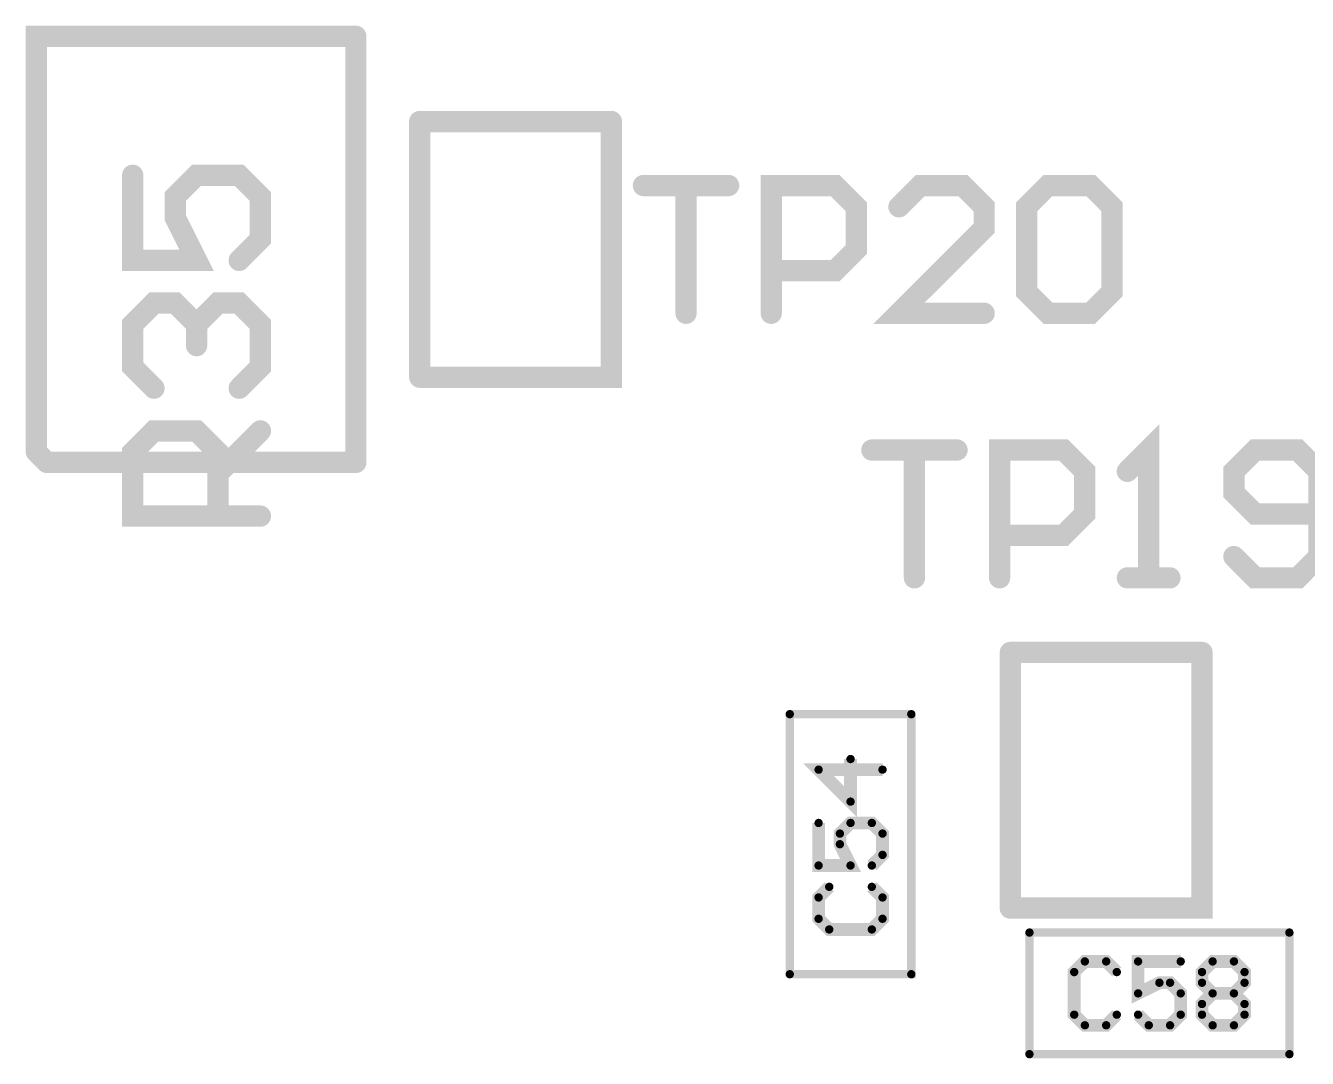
# Model space of a CAD drawing. Extents: x -4.2 to 14.8, y -3.5 to 8.8.
# Drawn here: x 0.005443 to 0.006044, y 0.00342 to 0.003904 of the extents above; entities that cross this region are included whole.
import ezdxf

# ---------------------------------------------------------------- set-up
doc = ezdxf.new("R2010")
doc.units = 0
doc.layers.add('2D_LINE_00', color=1, linetype='CONTINUOUS')

# ---------------------------------------------------------------- blocks, each defined once
blk = doc.blocks.new('SMOOTH_0$00001')
at = {"const_width": 0.00000499}
blk.add_lwpolyline([(-0.00000249, 0, 1), (0.00000249, 0, 1)], format="xyb", close=True, dxfattribs=at)
blk = doc.blocks.new('DRAWING_221')
at = {"layer": '2D_LINE_00', "const_width": 0.00001}
blk.add_lwpolyline([(0, 0), (0.00000501, -0.00000499)], dxfattribs=at)
at = {"layer": '2D_LINE_00'}
for p in [(0, 0), (0.00000501, -0.00000499)]:
    blk.add_blockref('SMOOTH_0$00001', p, dxfattribs=at)
blk = doc.blocks.new('DRAWING_222')
at = {"layer": '2D_LINE_00', "const_width": 0.00001}
blk.add_lwpolyline([(0, 0), (0, 0.00019501), (0.00015, 0.00019501)], dxfattribs=at)
at = {"layer": '2D_LINE_00'}
for p in [(0, 0.00019501), (0.00015, 0.00019501), (0, 0)]:
    blk.add_blockref('SMOOTH_0$00001', p, dxfattribs=at)
blk = doc.blocks.new('DRAWING_223')
at = {"layer": '2D_LINE_00', "const_width": 0.00001}
blk.add_lwpolyline([(0, 0), (0, 0.0002)], dxfattribs=at)
at = {"layer": '2D_LINE_00'}
for p in [(0, 0.0002), (0, 0)]:
    blk.add_blockref('SMOOTH_0$00001', p, dxfattribs=at)
blk = doc.blocks.new('DRAWING_224')
at = {"layer": '2D_LINE_00', "const_width": 0.00001}
blk.add_lwpolyline([(0, 0), (0.00014499, 0)], dxfattribs=at)
at = {"layer": '2D_LINE_00'}
for p in [(0, 0), (0.00014499, 0)]:
    blk.add_blockref('SMOOTH_0$00001', p, dxfattribs=at)
blk = doc.blocks.new('DRAWING_273')
at = {"layer": '2D_LINE_00', "const_width": 0.00001}
blk.add_lwpolyline([(0, 0), (0, 0.00012)], dxfattribs=at)
at = {"layer": '2D_LINE_00'}
for p in [(0, 0.00012), (0, 0)]:
    blk.add_blockref('SMOOTH_0$00001', p, dxfattribs=at)
blk = doc.blocks.new('DRAWING_274')
at = {"layer": '2D_LINE_00', "const_width": 0.00001}
blk.add_lwpolyline([(0, 0), (0.00009, 0), (0.00009, 0.00012)], dxfattribs=at)
at = {"layer": '2D_LINE_00'}
for p in [(0.00009, 0.00012), (0, 0), (0.00009, 0)]:
    blk.add_blockref('SMOOTH_0$00001', p, dxfattribs=at)
blk = doc.blocks.new('DRAWING_275')
at = {"layer": '2D_LINE_00', "const_width": 0.00001}
blk.add_lwpolyline([(0, 0), (0.00009, 0)], dxfattribs=at)
at = {"layer": '2D_LINE_00'}
for p in [(0, 0), (0.00009, 0)]:
    blk.add_blockref('SMOOTH_0$00001', p, dxfattribs=at)
blk = doc.blocks.new('DRAWING_279')
at = {"layer": '2D_LINE_00', "const_width": 0.00001}
blk.add_lwpolyline([(0, 0), (0, 0.00012)], dxfattribs=at)
at = {"layer": '2D_LINE_00'}
for p in [(0, 0.00012), (0, 0)]:
    blk.add_blockref('SMOOTH_0$00001', p, dxfattribs=at)
blk = doc.blocks.new('DRAWING_280')
at = {"layer": '2D_LINE_00', "const_width": 0.00001}
blk.add_lwpolyline([(0, 0), (0.00009, 0), (0.00009, 0.00012)], dxfattribs=at)
at = {"layer": '2D_LINE_00'}
for p in [(0.00009, 0.00012), (0, 0), (0.00009, 0)]:
    blk.add_blockref('SMOOTH_0$00001', p, dxfattribs=at)
blk = doc.blocks.new('DRAWING_281')
at = {"layer": '2D_LINE_00', "const_width": 0.00001}
blk.add_lwpolyline([(0, 0), (0.00009, 0)], dxfattribs=at)
at = {"layer": '2D_LINE_00'}
for p in [(0, 0), (0.00009, 0)]:
    blk.add_blockref('SMOOTH_0$00001', p, dxfattribs=at)
blk = doc.blocks.new('DRAWING_469')
at = {"layer": '2D_LINE_00', "const_width": 0.00001}
blk.add_lwpolyline([(0, 0), (-0.00005997, 0), (-0.00005997, 0.00003), (-0.00004997, 0.00004), (-0.00002997, 0.00004), (-0.00001997, 0.00003), (-0.00001997, 0)], dxfattribs=at)
at = {"layer": '2D_LINE_00'}
for p in [(-0.00004997, 0.00004), (-0.00002997, 0.00004), (-0.00005997, 0.00003), (-0.00001997, 0.00003), (-0.00005997, 0), (-0.00001997, 0), (0, 0)]:
    blk.add_blockref('SMOOTH_0$00001', p, dxfattribs=at)
blk = doc.blocks.new('DRAWING_470')
at = {"layer": '2D_LINE_00', "const_width": 0.00001}
blk.add_lwpolyline([(0, 0), (0.00001997, 0.00002)], dxfattribs=at)
at = {"layer": '2D_LINE_00'}
for p in [(0.00001997, 0.00002), (0, 0)]:
    blk.add_blockref('SMOOTH_0$00001', p, dxfattribs=at)
blk = doc.blocks.new('DRAWING_471')
at = {"layer": '2D_LINE_00', "const_width": 0.00001}
blk.add_lwpolyline([(0, 0), (-0.00001, 0.00001), (-0.00001, 0.00002997), (0, 0.00003997), (0.00001, 0.00003997), (0.00002, 0.00002997), (0.00002, 0.00001997), (0.00002, 0.00002997), (0.00003, 0.00003997), (0.00003997, 0.00003997), (0.00004997, 0.00002997), (0.00004997, 0.00001), (0.00003997, 0)], dxfattribs=at)
at = {"layer": '2D_LINE_00'}
for p in [(0, 0.00003997), (0.00001, 0.00003997), (0.00003, 0.00003997), (0.00003997, 0.00003997), (-0.00001, 0.00002997), (0.00002, 0.00002997), (0.00002, 0.00002997), (0.00004997, 0.00002997), (0.00002, 0.00001997), (-0.00001, 0.00001), (0.00004997, 0.00001), (0, 0), (0.00003997, 0)]:
    blk.add_blockref('SMOOTH_0$00001', p, dxfattribs=at)
blk = doc.blocks.new('DRAWING_472')
at = {"layer": '2D_LINE_00', "const_width": 0.00001}
blk.add_lwpolyline([(0, 0), (0, -0.00003997), (0.00003, -0.00003997), (0.00002, -0.00001997), (0.00002, -0.00001), (0.00003, 0), (0.00004997, 0), (0.00005997, -0.00001), (0.00005997, -0.00002997), (0.00004997, -0.00003997)], dxfattribs=at)
at = {"layer": '2D_LINE_00'}
for p in [(0, 0), (0.00003, 0), (0.00004997, 0), (0.00002, -0.00001), (0.00005997, -0.00001), (0.00002, -0.00001997), (0.00005997, -0.00002997), (0, -0.00003997), (0.00003, -0.00003997), (0.00004997, -0.00003997)]:
    blk.add_blockref('SMOOTH_0$00001', p, dxfattribs=at)
blk = doc.blocks.new('DRAWING_512')
at = {"layer": '2D_LINE_00', "const_width": 0.00001}
blk.add_lwpolyline([(0, 0), (0.00004, 0), (0.00002, 0), (0.00002, -0.00005997)], dxfattribs=at)
at = {"layer": '2D_LINE_00'}
for p in [(0, 0), (0.00002, 0), (0.00004, 0), (0.00002, -0.00005997)]:
    blk.add_blockref('SMOOTH_0$00001', p, dxfattribs=at)
blk = doc.blocks.new('DRAWING_513')
at = {"layer": '2D_LINE_00', "const_width": 0.00001}
blk.add_lwpolyline([(0, 0), (0, 0.00005997), (0.00003, 0.00005997), (0.00004, 0.00004997), (0.00004, 0.00002997), (0.00003, 0.00001997), (0, 0.00001997)], dxfattribs=at)
at = {"layer": '2D_LINE_00'}
for p in [(0, 0.00005997), (0.00003, 0.00005997), (0.00004, 0.00004997), (0.00004, 0.00002997), (0, 0.00001997), (0.00003, 0.00001997), (0, 0)]:
    blk.add_blockref('SMOOTH_0$00001', p, dxfattribs=at)
blk = doc.blocks.new('DRAWING_514')
at = {"layer": '2D_LINE_00', "const_width": 0.00001}
blk.add_lwpolyline([(0, 0), (-0.00004, 0), (0, 0.00003997), (0, 0.00004997), (-0.00001, 0.00005997), (-0.00003, 0.00005997), (-0.00004, 0.00004997)], dxfattribs=at)
at = {"layer": '2D_LINE_00'}
for p in [(-0.00003, 0.00005997), (-0.00001, 0.00005997), (-0.00004, 0.00004997), (0, 0.00004997), (0, 0.00003997), (-0.00004, 0), (0, 0)]:
    blk.add_blockref('SMOOTH_0$00001', p, dxfattribs=at)
blk = doc.blocks.new('DRAWING_515')
at = {"layer": '2D_LINE_00', "const_width": 0.00001}
blk.add_lwpolyline([(0, 0), (0.00001, 0.00001), (0.00002997, 0.00001), (0.00003997, 0), (0.00003997, -0.00003997), (0.00002997, -0.00004997), (0.00001, -0.00004997), (0, -0.00003997), (0, 0)], dxfattribs=at)
at = {"layer": '2D_LINE_00'}
for p in [(0.00001, 0.00001), (0.00002997, 0.00001), (0, 0), (0, 0), (0.00003997, 0), (0, -0.00003997), (0.00003997, -0.00003997), (0.00001, -0.00004997), (0.00002997, -0.00004997)]:
    blk.add_blockref('SMOOTH_0$00001', p, dxfattribs=at)
blk = doc.blocks.new('DRAWING_519')
at = {"layer": '2D_LINE_00', "const_width": 0.00001}
blk.add_lwpolyline([(0, 0), (0.00004, 0), (0.00002, 0), (0.00002, -0.00005997)], dxfattribs=at)
at = {"layer": '2D_LINE_00'}
for p in [(0, 0), (0.00002, 0), (0.00004, 0), (0.00002, -0.00005997)]:
    blk.add_blockref('SMOOTH_0$00001', p, dxfattribs=at)
blk = doc.blocks.new('DRAWING_520')
at = {"layer": '2D_LINE_00', "const_width": 0.00001}
blk.add_lwpolyline([(0, 0), (0, 0.00005997), (0.00003, 0.00005997), (0.00004, 0.00004997), (0.00004, 0.00002997), (0.00003, 0.00001997), (0, 0.00001997)], dxfattribs=at)
at = {"layer": '2D_LINE_00'}
for p in [(0, 0.00005997), (0.00003, 0.00005997), (0.00004, 0.00004997), (0.00004, 0.00002997), (0, 0.00001997), (0.00003, 0.00001997), (0, 0)]:
    blk.add_blockref('SMOOTH_0$00001', p, dxfattribs=at)
blk = doc.blocks.new('DRAWING_521')
at = {"layer": '2D_LINE_00', "const_width": 0.00001}
blk.add_lwpolyline([(0, 0), (0.00002, 0), (0.00001, 0), (0.00001, 0.00005997), (0, 0.00004997)], dxfattribs=at)
at = {"layer": '2D_LINE_00'}
for p in [(0.00001, 0.00005997), (0, 0.00004997), (0, 0), (0.00001, 0), (0.00002, 0)]:
    blk.add_blockref('SMOOTH_0$00001', p, dxfattribs=at)
blk = doc.blocks.new('DRAWING_522')
at = {"layer": '2D_LINE_00', "const_width": 0.00001}
blk.add_lwpolyline([(0, 0), (0.00001, -0.00001), (0.00003, -0.00001), (0.00003997, 0), (0.00003997, 0.00003997), (0.00003, 0.00004997), (0.00001, 0.00004997), (0, 0.00003997), (0, 0.00002997), (0.00001, 0.00001997), (0.00003997, 0.00001997)], dxfattribs=at)
at = {"layer": '2D_LINE_00'}
for p in [(0.00001, 0.00004997), (0.00003, 0.00004997), (0, 0.00003997), (0.00003997, 0.00003997), (0, 0.00002997), (0.00001, 0.00001997), (0.00003997, 0.00001997), (0, 0), (0.00003997, 0), (0.00001, -0.00001), (0.00003, -0.00001)]:
    blk.add_blockref('SMOOTH_0$00001', p, dxfattribs=at)
blk = doc.blocks.new('SMOOTH_0$000003937')
at = {"const_width": 0.00000197}
blk.add_lwpolyline([(-0.00000097, 0, 1), (0.00000097, 0, 1)], format="xyb", close=True, dxfattribs=at)
blk = doc.blocks.new('DRAWING_979')
at = {"layer": '2D_LINE_00', "const_width": 0.00000394}
blk.add_lwpolyline([(0, 0), (0, 0.00005706)], dxfattribs=at)
at = {"layer": '2D_LINE_00'}
for p in [(0, 0.00005706), (0, 0)]:
    blk.add_blockref('SMOOTH_0$000003937', p, dxfattribs=at)
blk = doc.blocks.new('DRAWING_980')
at = {"layer": '2D_LINE_00', "const_width": 0.00000394}
blk.add_lwpolyline([(0, 0), (0, 0.00005706)], dxfattribs=at)
at = {"layer": '2D_LINE_00'}
for p in [(0, 0.00005706), (0, 0)]:
    blk.add_blockref('SMOOTH_0$000003937', p, dxfattribs=at)
blk = doc.blocks.new('DRAWING_981')
at = {"layer": '2D_LINE_00', "const_width": 0.00000394}
blk.add_lwpolyline([(0, 0), (0.00012202, 0)], dxfattribs=at)
at = {"layer": '2D_LINE_00'}
for p in [(0, 0), (0.00012202, 0)]:
    blk.add_blockref('SMOOTH_0$000003937', p, dxfattribs=at)
blk = doc.blocks.new('DRAWING_982')
at = {"layer": '2D_LINE_00', "const_width": 0.00000394}
blk.add_lwpolyline([(0, 0), (0.00012202, 0)], dxfattribs=at)
at = {"layer": '2D_LINE_00'}
for p in [(0, 0), (0.00012202, 0)]:
    blk.add_blockref('SMOOTH_0$000003937', p, dxfattribs=at)
blk = doc.blocks.new('DRAWING_987')
at = {"layer": '2D_LINE_00', "const_width": 0.00000394}
blk.add_lwpolyline([(0, 0), (0.00005706, 0)], dxfattribs=at)
at = {"layer": '2D_LINE_00'}
for p in [(0, 0), (0.00005706, 0)]:
    blk.add_blockref('SMOOTH_0$000003937', p, dxfattribs=at)
blk = doc.blocks.new('DRAWING_988')
at = {"layer": '2D_LINE_00', "const_width": 0.00000394}
blk.add_lwpolyline([(0, 0), (0.00005706, 0), (0.00005706, 0.00012205)], dxfattribs=at)
at = {"layer": '2D_LINE_00'}
for p in [(0.00005706, 0.00012205), (0, 0), (0.00005706, 0)]:
    blk.add_blockref('SMOOTH_0$000003937', p, dxfattribs=at)
blk = doc.blocks.new('DRAWING_989')
at = {"layer": '2D_LINE_00', "const_width": 0.00000394}
blk.add_lwpolyline([(0, 0), (0, 0.00012205)], dxfattribs=at)
at = {"layer": '2D_LINE_00'}
for p in [(0, 0.00012205), (0, 0)]:
    blk.add_blockref('SMOOTH_0$000003937', p, dxfattribs=at)
blk = doc.blocks.new('DRAWING_1337')
at = {"layer": '2D_LINE_00', "const_width": 0.00000601}
blk.add_lwpolyline([(0, 0), (-0.00000499, 0.00000499), (-0.00001499, 0.00000499), (-0.00002, 0), (-0.00002, -0.00002), (-0.00001499, -0.00002499), (-0.00000499, -0.00002499), (0, -0.00002)], dxfattribs=at)
at = {"layer": '2D_LINE_00'}
for p in [(-0.00001499, 0.00000499), (-0.00000499, 0.00000499), (-0.00002, 0), (0, 0), (-0.00002, -0.00002), (0, -0.00002), (-0.00001499, -0.00002499), (-0.00000499, -0.00002499)]:
    blk.add_blockref('SMOOTH_0$000003937', p, dxfattribs=at)
blk = doc.blocks.new('DRAWING_1338')
at = {"layer": '2D_LINE_00', "const_width": 0.00000601}
blk.add_lwpolyline([(0, 0), (-0.00002, 0), (-0.00002, -0.00001499), (-0.00001, -0.00001), (-0.00000499, -0.00001), (0, -0.00001499), (0, -0.00002499), (-0.00000499, -0.00002997), (-0.00001499, -0.00002997), (-0.00002, -0.00002499)], dxfattribs=at)
at = {"layer": '2D_LINE_00'}
for p in [(-0.00002, 0), (0, 0), (-0.00001, -0.00001), (-0.00000499, -0.00001), (-0.00002, -0.00001499), (0, -0.00001499), (-0.00002, -0.00002499), (0, -0.00002499), (-0.00001499, -0.00002997), (-0.00000499, -0.00002997)]:
    blk.add_blockref('SMOOTH_0$000003937', p, dxfattribs=at)
blk = doc.blocks.new('DRAWING_1339')
at = {"layer": '2D_LINE_00', "const_width": 0.00000601}
blk.add_lwpolyline([(0, 0), (0.00000499, 0.00000499), (0.00001499, 0.00000499), (0.00001997, 0), (0.00001997, -0.00000501), (0.00001499, -0.00001), (0.00001997, -0.00001499), (0.00001997, -0.00002), (0.00001499, -0.00002499), (0.00000499, -0.00002499), (0, -0.00002), (0, -0.00001499), (0.00000499, -0.00001), (0, -0.00000501), (0, 0)], dxfattribs=at)
at = {"layer": '2D_LINE_00'}
for p in [(0.00000499, 0.00000499), (0.00001499, 0.00000499), (0, 0), (0, 0), (0.00001997, 0), (0, -0.00000501), (0.00001997, -0.00000501), (0.00000499, -0.00001), (0.00001499, -0.00001), (0, -0.00001499), (0, -0.00002), (0.00001997, -0.00001499), (0.00001997, -0.00002), (0.00000499, -0.00002499), (0.00001499, -0.00002499)]:
    blk.add_blockref('SMOOTH_0$000003937', p, dxfattribs=at)
blk = doc.blocks.new('DRAWING_1340')
at = {"layer": '2D_LINE_00', "const_width": 0.00000601}
blk.add_lwpolyline([(0, 0), (0.00001, 0)], dxfattribs=at)
at = {"layer": '2D_LINE_00'}
for p in [(0, 0), (0.00001, 0)]:
    blk.add_blockref('SMOOTH_0$000003937', p, dxfattribs=at)
blk = doc.blocks.new('DRAWING_1344')
at = {"layer": '2D_LINE_00', "const_width": 0.00000601}
blk.add_lwpolyline([(0, 0), (-0.00000499, -0.00000499), (-0.00000499, -0.00001499), (0, -0.00002), (0.00002, -0.00002), (0.00002501, -0.00001499), (0.00002501, -0.00000499), (0.00002, 0)], dxfattribs=at)
at = {"layer": '2D_LINE_00'}
for p in [(0, 0), (0.00002, 0), (-0.00000499, -0.00000499), (0.00002501, -0.00000499), (-0.00000499, -0.00001499), (0, -0.00002), (0.00002, -0.00002), (0.00002501, -0.00001499)]:
    blk.add_blockref('SMOOTH_0$000003937', p, dxfattribs=at)
blk = doc.blocks.new('DRAWING_1345')
at = {"layer": '2D_LINE_00', "const_width": 0.00000601}
blk.add_lwpolyline([(0, 0), (0, -0.00001997), (0.00001499, -0.00001997), (0.00001, -0.00000997), (0.00001, -0.00000499), (0.00001499, 0), (0.00002499, 0), (0.00003, -0.00000499), (0.00003, -0.00001499), (0.00002499, -0.00001997)], dxfattribs=at)
at = {"layer": '2D_LINE_00'}
for p in [(0, 0), (0.00001499, 0), (0.00002499, 0), (0.00001, -0.00000499), (0.00003, -0.00000499), (0.00001, -0.00000997), (0, -0.00001997), (0.00001499, -0.00001997), (0.00002499, -0.00001997), (0.00003, -0.00001499)]:
    blk.add_blockref('SMOOTH_0$000003937', p, dxfattribs=at)
blk = doc.blocks.new('DRAWING_1346')
at = {"layer": '2D_LINE_00', "const_width": 0.00000601}
blk.add_lwpolyline([(0, 0), (-0.00003, 0), (-0.00001501, -0.00001501), (-0.00001501, 0.00000499)], dxfattribs=at)
at = {"layer": '2D_LINE_00'}
for p in [(-0.00001501, 0.00000499), (-0.00003, 0), (0, 0), (-0.00001501, -0.00001501)]:
    blk.add_blockref('SMOOTH_0$000003937', p, dxfattribs=at)

msp = doc.modelspace()

# ---------------------------------------------------------------- block references
for name, p in [('DRAWING_222', (0.00544777, 0.00370415)), ('DRAWING_223', (0.00559777, 0.00369916)), ('DRAWING_273', (0.00562777, 0.00373916)), ('DRAWING_274', (0.00562777, 0.00373916)), ('DRAWING_275', (0.00562777, 0.00385916)), ('DRAWING_472', (0.00549302, 0.00383394)), ('DRAWING_512', (0.00573278, 0.00382913)), ('DRAWING_513', (0.00579276, 0.00376916)), ('DRAWING_514', (0.00589273, 0.00376916)), ('DRAWING_515', (0.00591273, 0.00381913)), ('DRAWING_471', (0.00550302, 0.00373399)), ('DRAWING_469', (0.00555299, 0.00367399)), ('DRAWING_470', (0.00553302, 0.00369399)), ('DRAWING_521', (0.00595995, 0.00364501)), ('DRAWING_221', (0.00544777, 0.00370415)), ('DRAWING_519', (0.00584, 0.00370499)), ('DRAWING_520', (0.00589997, 0.00364501)), ('DRAWING_522', (0.00600995, 0.00365501)), ('DRAWING_224', (0.00545278, 0.00369916)), ('DRAWING_279', (0.00590501, 0.00349)), ('DRAWING_280', (0.00590501, 0.00349)), ('DRAWING_281', (0.00590501, 0.00361)), ('DRAWING_987', (0.00580147, 0.00358102)), ('DRAWING_988', (0.00580147, 0.00345898)), ('DRAWING_989', (0.00580147, 0.00345898)), ('DRAWING_1346', (0.00584501, 0.00355499)), ('DRAWING_1345', (0.00581501, 0.00352997)), ('DRAWING_1344', (0.00582, 0.0035)), ('DRAWING_980', (0.00591399, 0.00342147)), ('DRAWING_982', (0.00591399, 0.00347853)), ('DRAWING_979', (0.00603601, 0.00342147)), ('DRAWING_1337', (0.00595499, 0.00346)), ('DRAWING_1338', (0.00598499, 0.00346499)), ('DRAWING_1339', (0.00599499, 0.00346)), ('DRAWING_1340', (0.00599997, 0.00345)), ('DRAWING_981', (0.00591399, 0.00342147))]:
    msp.add_blockref(name, p)

doc.saveas('drawing.dxf')
